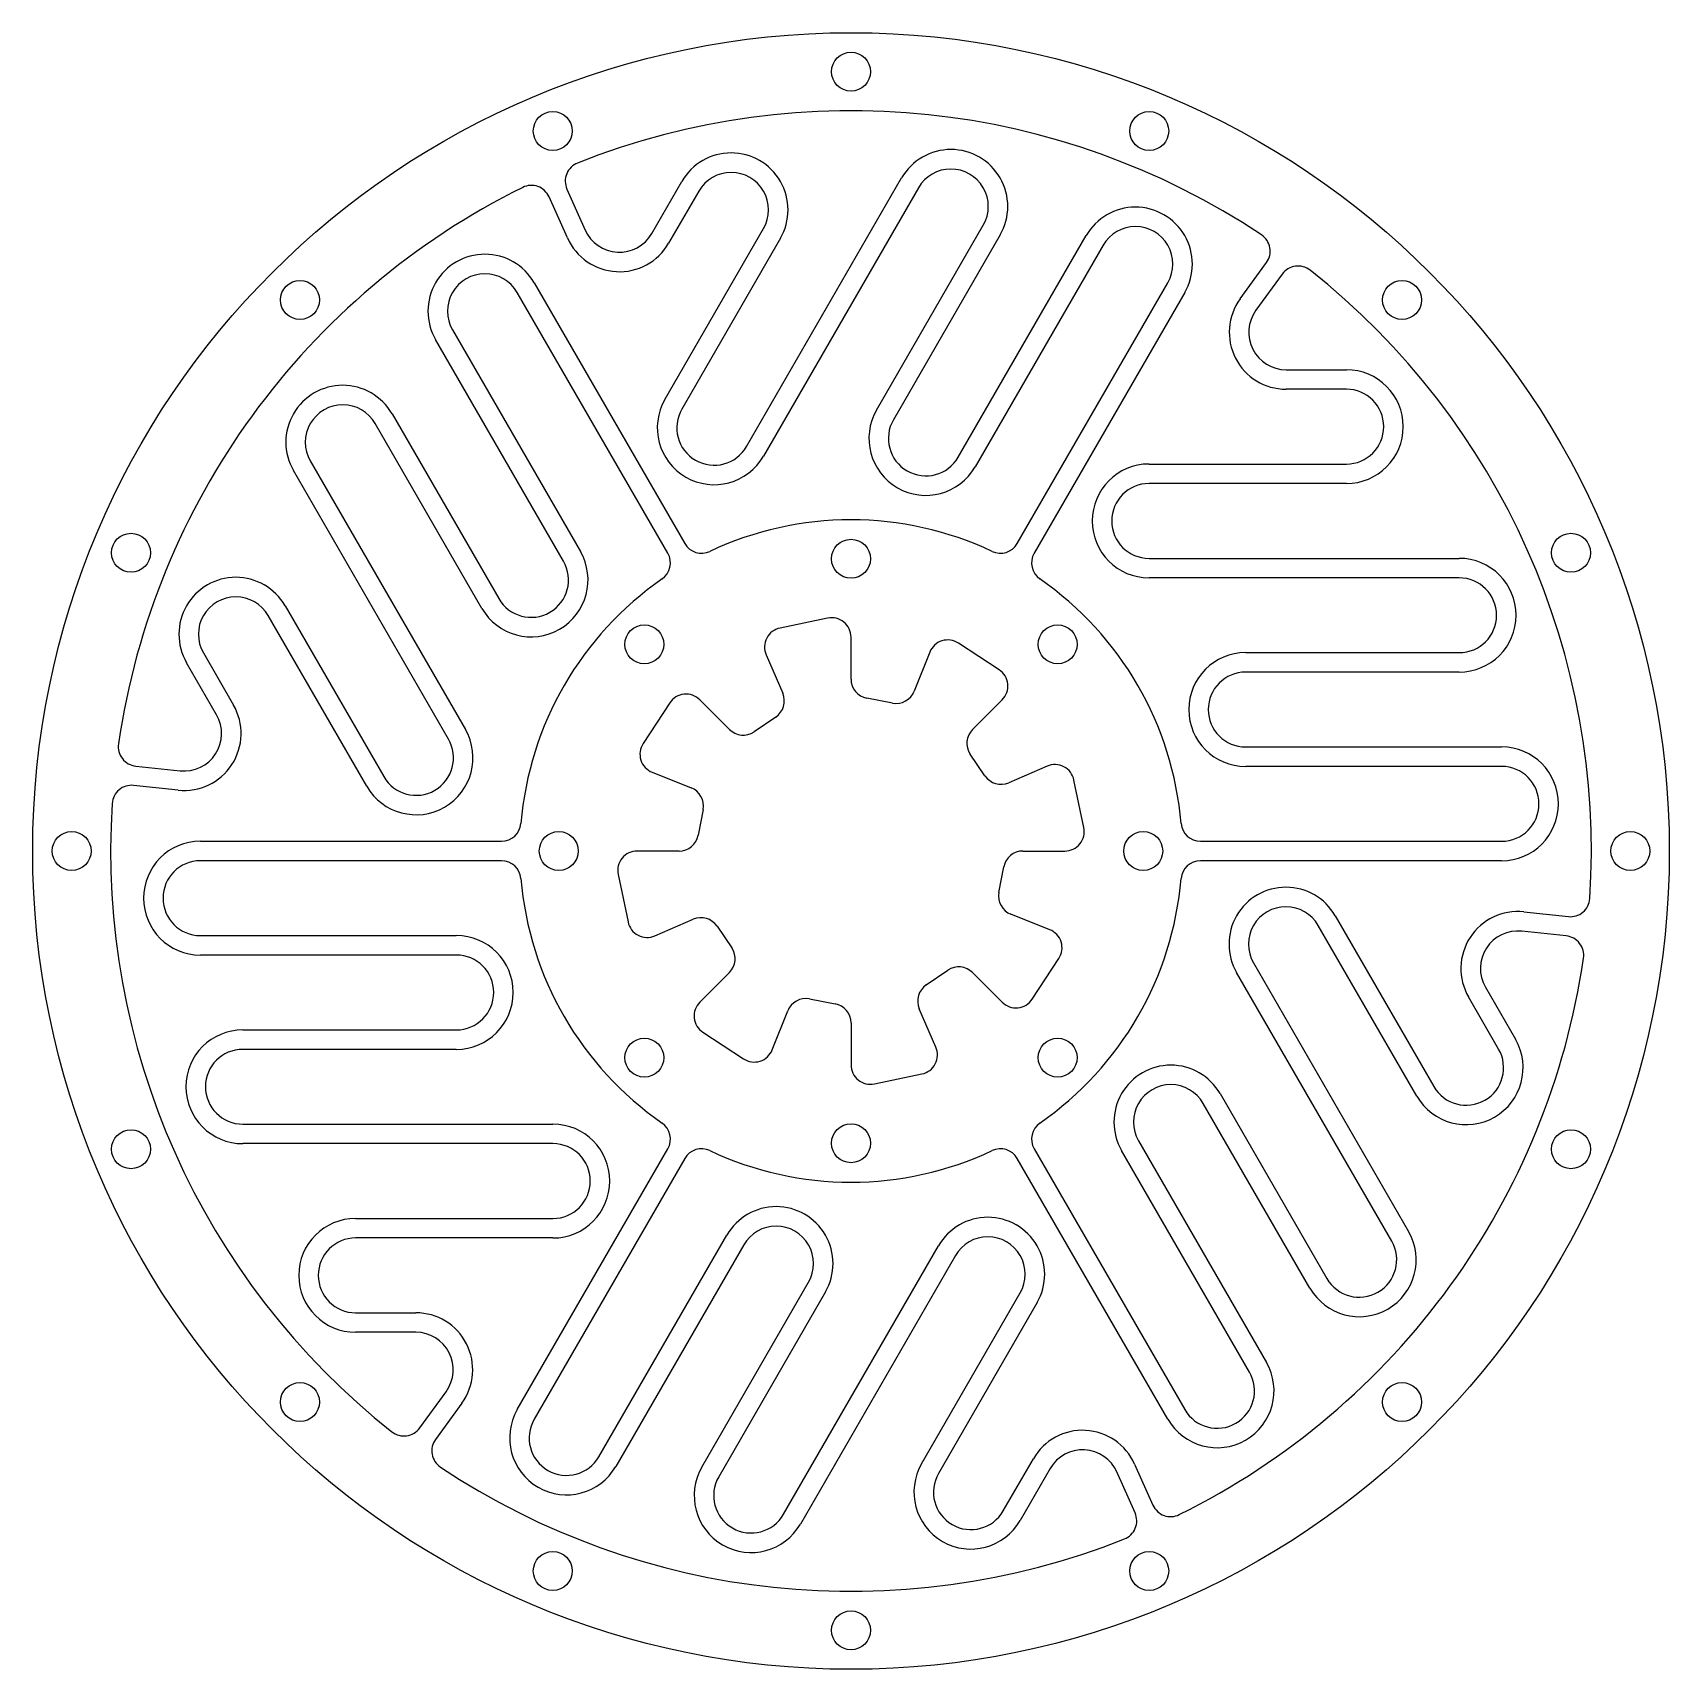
# Model space of a CAD drawing. Header units: metres. Extents: x -42 to 42, y -42 to 42.
import ezdxf

# ---------------------------------------------------------------- set-up
doc = ezdxf.new("R2010")
doc.units = ezdxf.units.M

msp = doc.modelspace()

# ---------------------------------------------------------------- linework, layer by layer
at = {"layer": 'PARAMETRIX'}
for p, q in [((-5.3589, 20.7619), (2.5987, 34.5448)), ((-14.5801, 33.9768), (-13.6435, 31.8731)), ((-10.2262, 31.694), (-8.6813, 34.3697)), ((-7.8153, 33.8697), (-9.3601, 31.194)), ((3.4647, 34.0448), (-4.4928, 20.2619)), ((-14.557, 31.4663), (-15.4937, 33.57)), ((-9.551, 23.1822), (-4.4892, 31.9494)), ((1.312, 22.6349), (6.7908, 32.1245)), ((-3.6232, 31.4494), (-8.6849, 22.6822)), ((7.6568, 31.6245), (2.178, 22.1349)), ((5.5041, 20.2146), (12.0709, 31.5887)), ((12.937, 31.0887), (6.3701, 19.7146)), ((19.9721, 28.3399), (21.3257, 30.2029)), ((22.1347, 29.6151), (20.7811, 27.7521)), ((-9.4017, 15.2842), (-17.1291, 28.6684)), ((-16.263, 29.1684), (-8.5357, 15.7842)), ((8.5357, 15.7842), (16.263, 29.1684)), ((17.1291, 28.6684), (9.4017, 15.2842)), ((-14.7543, 14.874), (-21.3212, 26.2481)), ((-20.4551, 26.7481), (-13.8883, 15.374)), ((22.3347, 24.7031), (25.4244, 24.7031)), ((25.4244, 23.7031), (22.3347, 23.7031)), ((-18.9464, 12.4537), (-24.4252, 21.9433)), ((-23.5592, 22.4433), (-18.0804, 12.9537)), ((-20.6597, 5.74), (-28.6173, 19.523)), ((-27.7513, 20.023), (-19.7937, 6.24)), ((15.3009, 19.8625), (25.4244, 19.8625)), ((25.4244, 18.8625), (15.3009, 18.8625)), ((15.3009, 15.0219), (31.2161, 15.0219)), ((31.2161, 14.0219), (15.3009, 14.0219)), ((-24.8518, 3.3197), (-29.9136, 12.0869)), ((-29.0476, 12.5869), (-23.9858, 3.8197)), ((-1.2028, 11.9509), (-3.6424, 11.4457)), ((0, 8.8273), (0, 10.9717)), ((-33.2397, 10.1666), (-31.6948, 7.4909)), ((4.0389, 10.2012), (3.2495, 8.2074)), ((7.6001, 9.3011), (5.5177, 10.6689)), ((20.2584, 10.1812), (31.2161, 10.1812)), ((-32.5609, 6.9909), (-34.1057, 9.6666)), ((-4.3574, 10.0693), (-3.5057, 8.1013)), ((31.2161, 9.1812), (20.2584, 9.1812)), ((-9.3011, 7.6001), (-10.6689, 5.5177)), ((-6.2418, 6.2418), (-7.7582, 7.7582)), ((2.1324, 7.5932), (0.8126, 7.845)), ((6.2418, 6.2418), (7.7582, 7.7582)), ((-3.8614, 6.877), (-4.9726, 6.1219)), ((20.2584, 5.3406), (33.3921, 5.3406)), ((-36.7148, 4.3616), (-34.4246, 4.1209)), ((6.877, 3.8614), (6.1219, 4.9726)), ((10.0693, 4.3574), (8.1013, 3.5057)), ((33.3921, 4.3406), (20.2584, 4.3406)), ((-34.5291, 3.1264), (-36.8193, 3.3671)), ((-10.2012, 4.0389), (-8.2074, 3.2495)), ((11.9509, 1.2028), (11.4457, 3.6424)), ((-7.5932, 2.1324), (-7.845, 0.8126)), ((-33.3921, 0.5), (-17.9374, 0.5)), ((-8.8273, 0), (-10.9717, 0)), ((8.8273, 0), (10.9717, 0)), ((17.9374, 0.5), (33.3921, 0.5)), ((-17.9374, -0.5), (-33.3921, -0.5)), ((7.5932, -2.1324), (7.845, -0.8126)), ((33.3921, -0.5), (17.9374, -0.5)), ((-11.9509, -1.2028), (-11.4457, -3.6424)), ((10.2012, -4.0389), (8.2074, -3.2495)), ((24.8518, -3.3197), (29.9136, -12.0869)), ((34.5291, -3.1264), (36.8193, -3.3671)), ((-10.0693, -4.3574), (-8.1013, -3.5057)), ((-6.877, -3.8614), (-6.1219, -4.9726)), ((29.0476, -12.5869), (23.9858, -3.8197)), ((36.7148, -4.3616), (34.4246, -4.1209)), ((-33.3921, -4.3406), (-20.2584, -4.3406)), ((-20.2584, -5.3406), (-33.3921, -5.3406)), ((9.3011, -7.6001), (10.6689, -5.5177)), ((20.6597, -5.74), (28.6173, -19.523)), ((-6.2418, -6.2418), (-7.7582, -7.7582)), ((3.8614, -6.877), (4.9726, -6.1219)), ((6.2418, -6.2418), (7.7582, -7.7582)), ((27.7513, -20.023), (19.7937, -6.24)), ((33.2397, -10.1666), (31.6948, -7.4909)), ((32.5609, -6.9909), (34.1057, -9.6666)), ((-4.0389, -10.2012), (-3.2495, -8.2074)), ((-2.1324, -7.5932), (-0.8126, -7.845)), ((4.3574, -10.0693), (3.5057, -8.1013)), ((-31.2161, -9.1812), (-20.2584, -9.1812)), ((0, -8.8273), (0, -10.9717)), ((-7.6001, -9.3011), (-5.5177, -10.6689)), ((-20.2584, -10.1812), (-31.2161, -10.1812)), ((1.2028, -11.9509), (3.6424, -11.4457)), ((18.9464, -12.4537), (24.4252, -21.9433)), ((23.5592, -22.4433), (18.0804, -12.9537)), ((-31.2161, -14.0219), (-15.3009, -14.0219)), ((-15.3009, -15.0219), (-31.2161, -15.0219)), ((14.7543, -14.874), (21.3212, -26.2481)), ((-17.1291, -28.6684), (-9.4017, -15.2842)), ((-8.5357, -15.7842), (-16.263, -29.1684)), ((16.263, -29.1684), (8.5357, -15.7842)), ((9.4017, -15.2842), (17.1291, -28.6684)), ((20.4551, -26.7481), (13.8883, -15.374)), ((-25.4244, -18.8625), (-15.3009, -18.8625)), ((-15.3009, -19.8625), (-25.4244, -19.8625)), ((-12.937, -31.0887), (-6.3701, -19.7146)), ((-5.5041, -20.2146), (-12.0709, -31.5887)), ((-3.4647, -34.0448), (4.4928, -20.2619)), ((5.3589, -20.7619), (-2.5987, -34.5448)), ((-7.6568, -31.6245), (-2.178, -22.1349)), ((-1.312, -22.6349), (-6.7908, -32.1245)), ((3.6232, -31.4494), (8.6849, -22.6822)), ((9.551, -23.1822), (4.4892, -31.9494)), ((-25.4244, -23.7031), (-22.3347, -23.7031)), ((-22.3347, -24.7031), (-25.4244, -24.7031)), ((-22.1347, -29.6151), (-20.7811, -27.7521)), ((-19.9721, -28.3399), (-21.3257, -30.2029)), ((7.8153, -33.8697), (9.3601, -31.194)), ((10.2262, -31.694), (8.6813, -34.3697)), ((14.5801, -33.9768), (13.6435, -31.8731)), ((14.557, -31.4663), (15.4937, -33.57))]:
    msp.add_line(p, q, dxfattribs=at)
for centre, radius in [((0, 0), 42), ((0, 40), 1), ((-15.3073, 36.9552), 1), ((15.3073, 36.9552), 1), ((-28.2843, 28.2843), 1), ((28.2843, 28.2843), 1), ((-36.9552, 15.3073), 1), ((0, 15), 1), ((36.9552, 15.3073), 1), ((-10.6066, 10.6066), 1), ((10.6066, 10.6066), 1), ((-40, 0), 1), ((-15, 0), 1), ((15, 0), 1), ((40, 0), 1), ((-10.6066, -10.6066), 1), ((10.6066, -10.6066), 1), ((0, -15), 1), ((-36.9552, -15.3073), 1), ((36.9552, -15.3073), 1), ((-28.2843, -28.2843), 1), ((28.2843, -28.2843), 1), ((-15.3073, -36.9552), 1), ((15.3073, -36.9552), 1), ((0, -40), 1)]:
    msp.add_circle(centre, radius, dxfattribs=at)
for centre, radius, start, end in [((0, 0), 38, 56.3234, 111.6766), ((-13.6666, 34.3835), 1, 111.6766, 204), ((-6.1522, 32.9096), 2.9203, 330, 150), ((5.1278, 33.0847), 2.9203, 330, 150), ((-6.1522, 32.9096), 1.9203, 330, 150), ((5.1278, 33.0847), 1.9203, 330, 150), ((0, 0), 38, 116.3234, 171.6766), ((-16.4072, 33.1633), 1, 24, 116.3234), ((14.6, 30.1286), 2.9203, 330, 150), ((14.6, 30.1286), 1.9203, 330, 150), ((-11.8892, 32.6541), 2.9203, 204, 330), ((-11.8892, 32.6541), 1.9203, 204, 330), ((20.5166, 30.7907), 1, 324, 56.3234), ((-18.7921, 27.7082), 2.9203, 30, 210), ((-18.7921, 27.7082), 1.9203, 30, 210), ((22.9437, 29.0273), 1, 51.6766, 144), ((0, 0), 38, 356.3234, 51.6766), ((22.3347, 26.6234), 2.9203, 144, 270), ((22.3347, 26.6234), 1.9203, 144, 270), ((25.4244, 21.7828), 2.9203, 270, 90), ((-26.0883, 20.9831), 2.9203, 30, 210), ((25.4244, 21.7828), 1.9203, 270, 90), ((-26.0883, 20.9831), 1.9203, 30, 210), ((-7.0219, 21.722), 2.9203, 150, 330), ((-7.0219, 21.722), 1.9203, 150, 330), ((3.8411, 21.1747), 2.9203, 150, 330), ((3.8411, 21.1747), 1.9203, 150, 330), ((15.3009, 16.9422), 2.9203, 90, 270), ((15.3009, 16.9422), 1.9203, 90, 270), ((0, 0), 17, 64.7802, 115.2198), ((-16.4173, 13.9138), 2.9203, 210, 30), ((-10.2677, 14.7842), 1, 304.7802, 30), ((-7.6697, 16.2842), 1, 210, 295.2198), ((7.6697, 16.2842), 1, 244.7802, 330), ((10.2677, 14.7842), 1, 150, 235.2198), ((-16.4173, 13.9138), 1.9203, 210, 30), ((31.2161, 12.1015), 2.9203, 270, 90), ((-31.5766, 11.1268), 2.9203, 30, 210), ((0, 0), 17, 124.7802, 175.2198), ((0, 0), 17, 4.7802, 55.2198), ((31.2161, 12.1015), 1.9203, 270, 90), ((-31.5766, 11.1268), 1.9203, 30, 210), ((-1, 10.9717), 1, 0, 101.7), ((-3.4396, 10.4665), 1, 101.7, 203.4), ((4.9687, 9.8331), 1, 56.7, 158.4), ((20.2584, 7.2609), 2.9203, 90, 270), ((7.0511, 8.4653), 1, 315, 56.7), ((1, 8.8273), 1, 180, 259.2), ((20.2584, 7.2609), 1.9203, 90, 270), ((-8.4653, 7.0511), 1, 45, 146.7), ((-4.4235, 7.7041), 1, 304.2, 23.4), ((2.3198, 8.5755), 1, 259.2, 338.4), ((-34.2239, 6.0307), 2.9203, 264, 30), ((-34.2239, 6.0307), 1.9203, 264, 30), ((-22.3228, 4.7799), 2.9203, 210, 30), ((-5.5347, 6.9489), 1, 225, 304.2), ((6.9489, 5.5347), 1, 135, 214.2), ((-36.6103, 5.3562), 1, 171.6766, 264), ((-22.3228, 4.7799), 1.9203, 210, 30), ((-9.8331, 4.9687), 1, 146.7, 248.4), ((33.3921, 2.4203), 2.9203, 270, 90), ((10.4665, 3.4396), 1, 11.7, 113.4), ((33.3921, 2.4203), 1.9203, 270, 90), ((-36.9239, 2.3726), 1, 84, 176.3234), ((7.7041, 4.4235), 1, 214.2, 293.4), ((-8.5755, 2.3198), 1, 349.2, 68.4), ((0, 0), 38, 176.3234, 231.6766), ((-17.9374, 1.5), 1, 270, 355.2198), ((10.9717, 1), 1, 270, 11.7), ((17.9374, 1.5), 1, 184.7802, 270), ((-33.3921, -2.4203), 2.9203, 90, 270), ((-10.9717, -1), 1, 90, 191.7), ((-8.8273, 1), 1, 270, 349.2), ((8.8273, -1), 1, 90, 169.2), ((-33.3921, -2.4203), 1.9203, 90, 270), ((-17.9374, -1.5), 1, 4.7802, 90), ((17.9374, -1.5), 1, 90, 175.2198), ((0, 0), 17, 184.7802, 235.2198), ((0, 0), 17, 304.7802, 355.2198), ((8.5755, -2.3198), 1, 169.2, 248.4), ((22.3228, -4.7799), 2.9203, 30, 210), ((36.9239, -2.3726), 1, 264, 356.3234), ((22.3228, -4.7799), 1.9203, 30, 210), ((34.2239, -6.0307), 2.9203, 84, 210), ((-10.4665, -3.4396), 1, 191.7, 293.4), ((-7.7041, -4.4235), 1, 34.2, 113.4), ((9.8331, -4.9687), 1, 326.7, 68.4), ((34.2239, -6.0307), 1.9203, 84, 210), ((-20.2584, -7.2609), 2.9203, 270, 90), ((-6.9489, -5.5347), 1, 315, 34.2), ((36.6103, -5.3562), 1, 351.6766, 84), ((-20.2584, -7.2609), 1.9203, 270, 90), ((0, 0), 38, 296.3234, 351.6766), ((5.5347, -6.9489), 1, 45, 124.2), ((4.4235, -7.7041), 1, 124.2, 203.4), ((-7.0511, -8.4653), 1, 135, 236.7), ((-2.3198, -8.5755), 1, 79.2, 158.4), ((-1, -8.8273), 1, 0, 79.2), ((8.4653, -7.0511), 1, 225, 326.7), ((-31.2161, -12.1015), 2.9203, 90, 270), ((3.4396, -10.4665), 1, 281.7, 23.4), ((31.5766, -11.1268), 2.9203, 210, 30), ((-31.2161, -12.1015), 1.9203, 90, 270), ((-4.9687, -9.8331), 1, 236.7, 338.4), ((31.5766, -11.1268), 1.9203, 210, 30), ((1, -10.9717), 1, 180, 281.7), ((16.4173, -13.9138), 2.9203, 30, 210), ((16.4173, -13.9138), 1.9203, 30, 210), ((-15.3009, -16.9422), 2.9203, 270, 90), ((-10.2677, -14.7842), 1, 330, 55.2198), ((10.2677, -14.7842), 1, 124.7802, 210), ((-15.3009, -16.9422), 1.9203, 270, 90), ((-7.6697, -16.2842), 1, 64.7802, 150), ((0, 0), 17, 244.7802, 295.2198), ((7.6697, -16.2842), 1, 30, 115.2198), ((-3.8411, -21.1747), 2.9203, 330, 150), ((-25.4244, -21.7828), 2.9203, 90, 270), ((-3.8411, -21.1747), 1.9203, 330, 150), ((7.0219, -21.722), 2.9203, 330, 150), ((-25.4244, -21.7828), 1.9203, 90, 270), ((7.0219, -21.722), 1.9203, 330, 150), ((26.0883, -20.9831), 2.9203, 210, 30), ((26.0883, -20.9831), 1.9203, 210, 30), ((-22.3347, -26.6234), 2.9203, 324, 90), ((-22.3347, -26.6234), 1.9203, 324, 90), ((18.7921, -27.7082), 2.9203, 210, 30), ((18.7921, -27.7082), 1.9203, 210, 30), ((-14.6, -30.1286), 2.9203, 150, 330), ((-14.6, -30.1286), 1.9203, 150, 330), ((-22.9437, -29.0273), 1, 231.6766, 324), ((-20.5166, -30.7907), 1, 144, 236.3234), ((11.8892, -32.6541), 2.9203, 24, 150), ((11.8892, -32.6541), 1.9203, 24, 150), ((0, 0), 38, 236.3234, 291.6766), ((-5.1278, -33.0847), 2.9203, 150, 330), ((6.1522, -32.9096), 2.9203, 150, 330), ((-5.1278, -33.0847), 1.9203, 150, 330), ((6.1522, -32.9096), 1.9203, 150, 330), ((16.4072, -33.1633), 1, 204, 296.3234), ((13.6666, -34.3835), 1, 291.6766, 24)]:
    msp.add_arc(centre, radius, start, end, dxfattribs=at)

doc.saveas('drawing.dxf')
